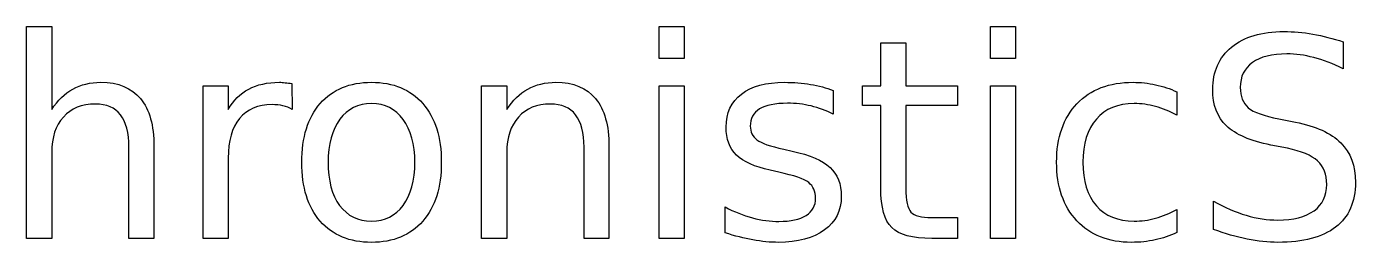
# Model space of a CAD drawing. Extents: x 0 to 212, y 9 to 288.
# Drawn here: x 47.24 to 55.32, y 111.4 to 112.71 of the extents above; entities that cross this region are included whole.
import ezdxf

# ---------------------------------------------------------------- set-up
doc = ezdxf.new("R2010")
doc.units = 0
doc.layers.add('Layer_1', color=7, linetype='CONTINUOUS')

msp = doc.modelspace()

# ---------------------------------------------------------------- linework, layer by layer
at = {"layer": 'Layer_1', "color": 3}
for p, q in [((47.244546, 111.422494), (47.244546, 112.706139)), ((47.244546, 112.706139), (47.397161, 112.706139)), ((47.397161, 112.706139), (47.397161, 112.202908)), ((51.088043, 112.706139), (51.239835, 112.706139)), ((51.088043, 112.51392), (51.088043, 112.706139)), ((51.239835, 112.706139), (51.239835, 112.51392)), ((53.100951, 112.706139), (53.252742, 112.706139)), ((53.100951, 112.51392), (53.100951, 112.706139)), ((53.252742, 112.706139), (53.252742, 112.51392)), ((52.435217, 112.346464), (52.435217, 112.608802)), ((52.435217, 112.608802), (52.587823, 112.608792)), ((52.587823, 112.608792), (52.587823, 112.346454)), ((55.245027, 112.61376), (55.245027, 112.613741)), ((55.245027, 112.613741), (55.245027, 112.451224)), ((51.239835, 112.51392), (51.088043, 112.51392)), ((53.252742, 112.51392), (53.100951, 112.51392)), ((48.316995, 111.422479), (48.316995, 112.34644)), ((48.316995, 112.34644), (48.469615, 112.34644)), ((48.469615, 112.34644), (48.469615, 112.202894)), ((48.857341, 112.360534), (48.858169, 112.20456)), ((49.340772, 112.368728), (49.340772, 112.368728)), ((50.009817, 111.422494), (50.009817, 112.346454)), ((50.009817, 112.346454), (50.162437, 112.346454)), ((50.162437, 112.346454), (50.162437, 112.202908)), ((51.088043, 112.346454), (51.239835, 112.346454)), ((51.088043, 111.422494), (51.088043, 112.346454)), ((51.239835, 112.346454), (51.239835, 111.422494)), ((52.323848, 112.228494), (52.323848, 112.346464)), ((52.323848, 112.346464), (52.435217, 112.346464)), ((52.587823, 112.346454), (52.900485, 112.346454)), ((52.900485, 112.346454), (52.900485, 112.228485)), ((53.100951, 112.346454), (53.252742, 112.346454)), ((53.100951, 111.422494), (53.100951, 112.346454)), ((53.252742, 112.346454), (53.252742, 111.422494)), ((49.340772, 112.240033), (49.340772, 112.240033)), ((52.145642, 112.319231), (52.145642, 112.175686)), ((52.145661, 112.319193), (52.145642, 112.319231)), ((54.234445, 112.311), (54.234445, 112.31098)), ((54.234445, 112.31098), (54.234445, 112.169086)), ((52.435217, 112.228494), (52.323848, 112.228494)), ((52.435217, 111.726915), (52.435217, 112.228494)), ((52.900485, 112.228485), (52.587823, 112.228485)), ((52.587823, 112.228485), (52.587823, 111.726905)), ((54.854822, 112.147616), (54.955466, 112.126989)), ((47.397161, 111.944696), (47.397161, 111.422494)), ((47.866564, 111.422494), (47.866564, 111.975221)), ((48.01836, 111.980174), (48.01836, 111.980169)), ((48.01836, 111.980169), (48.01836, 111.422494)), ((50.162437, 111.944696), (50.162437, 111.422494)), ((50.63184, 111.422494), (50.63184, 111.975221)), ((50.783632, 111.980174), (50.783632, 111.980169)), ((50.783632, 111.980169), (50.783632, 111.422494)), ((51.845375, 111.962854), (51.897351, 111.95132)), ((54.906793, 111.968626), (54.805321, 111.98844)), ((48.469615, 111.909208), (48.469615, 111.422479)), ((51.814855, 111.824233), (51.762056, 111.836629)), ((51.488993, 111.456316), (51.488993, 111.613057)), ((54.234445, 111.598201), (54.234445, 111.457958)), ((54.457189, 111.476934), (54.457189, 111.648526)), ((52.744578, 111.549552), (52.900495, 111.549552)), ((52.900495, 111.549552), (52.900495, 111.422503)), ((47.397161, 111.422494), (47.244546, 111.422494)), ((48.01836, 111.422494), (47.866564, 111.422494)), ((48.469615, 111.422479), (48.316995, 111.422479)), ((50.162437, 111.422494), (50.009817, 111.422494)), ((50.783632, 111.422494), (50.63184, 111.422494)), ((51.239835, 111.422494), (51.088043, 111.422494)), ((52.900495, 111.422503), (52.744578, 111.422503)), ((53.252742, 111.422494), (53.100951, 111.422494))]:
    msp.add_line(p, q, dxfattribs=at)
for points in [[(54.566908, 112.582412), (54.643904, 112.645108), (54.749775, 112.676456), (54.884519, 112.676456)], [(54.884519, 112.676456), (54.942266, 112.676456), (55.001113, 112.67124), (55.061059, 112.660806)], [(55.061059, 112.660806), (55.121008, 112.650373), (55.182331, 112.634691), (55.245027, 112.61376)], [(54.452241, 112.325023), (54.452241, 112.433919), (54.490463, 112.519716), (54.566908, 112.582412)], [(54.693128, 112.488329), (54.64418, 112.45313), (54.619706, 112.403082), (54.619706, 112.338184)], [(54.903491, 112.541123), (54.812745, 112.541123), (54.742625, 112.523525), (54.693128, 112.488329)], [(55.066013, 112.518869), (55.009915, 112.533705), (54.955741, 112.541123), (54.903491, 112.541123)], [(55.245027, 112.451224), (55.181779, 112.481471), (55.122107, 112.504019), (55.066013, 112.518869)], [(47.397161, 112.202908), (47.433461, 112.258458), (47.476084, 112.299981), (47.525032, 112.327478)], [(47.525032, 112.327478), (47.574529, 112.354981), (47.631451, 112.368733), (47.6958, 112.368733)], [(47.6958, 112.368733), (47.801944, 112.368733), (47.882239, 112.335734), (47.936688, 112.269735)], [(48.469615, 112.202894), (48.501522, 112.258992), (48.543045, 112.300515), (48.594184, 112.327463)], [(48.594184, 112.327463), (48.64533, 112.354967), (48.707476, 112.368718), (48.780622, 112.368718)], [(48.780622, 112.368718), (48.791087, 112.368718), (48.802637, 112.367921), (48.815272, 112.366325)], [(48.815272, 112.366325), (48.827907, 112.365368), (48.84193, 112.363438), (48.857341, 112.360534)], [(49.028937, 112.240033), (49.104284, 112.32583), (49.208229, 112.368728), (49.340772, 112.368728)], [(49.340772, 112.368728), (49.472766, 112.368728), (49.576436, 112.32583), (49.651783, 112.240033)], [(50.162437, 112.202908), (50.198733, 112.258458), (50.241356, 112.299981), (50.290303, 112.327478)], [(50.290303, 112.327478), (50.339803, 112.354981), (50.396726, 112.368733), (50.461072, 112.368733)], [(50.461072, 112.368733), (50.567218, 112.368733), (50.647514, 112.335734), (50.701959, 112.269735)], [(51.587991, 112.297781), (51.649586, 112.345079), (51.737032, 112.368728), (51.850329, 112.368728)], [(51.850329, 112.368728), (51.906423, 112.368728), (51.959221, 112.364596), (52.00872, 112.356332)], [(52.00872, 112.356332), (52.058217, 112.348069), (52.103864, 112.335689), (52.145661, 112.319193)], [(53.627273, 112.2392), (53.710319, 112.325546), (53.823891, 112.368718), (53.967987, 112.368718)], [(53.967987, 112.368718), (54.014733, 112.368718), (54.06038, 112.363773), (54.104927, 112.353882)], [(54.104927, 112.353882), (54.149475, 112.344533), (54.192648, 112.330239), (54.234445, 112.311)], [(54.53556, 112.104758), (54.480014, 112.157557), (54.452241, 112.230978), (54.452241, 112.325023)], [(54.619706, 112.338184), (54.619706, 112.283736), (54.635931, 112.242487), (54.66838, 112.214438)], [(47.936688, 112.269735), (47.991136, 112.204288), (48.01836, 112.107768), (48.01836, 111.980174)], [(48.916744, 111.883651), (48.916744, 112.035443), (48.954142, 112.154237), (49.028937, 112.240033)], [(49.340772, 112.240033), (49.259375, 112.240033), (49.195028, 112.208135), (49.14773, 112.144338)], [(49.532991, 112.143515), (49.485693, 112.20786), (49.42162, 112.240033), (49.340772, 112.240033)], [(49.651783, 112.240033), (49.72713, 112.154237), (49.764804, 112.035443), (49.764804, 111.883651)], [(50.701959, 112.269735), (50.756407, 112.204288), (50.783632, 112.107768), (50.783632, 111.980174)], [(51.495593, 112.096488), (51.495593, 112.183385), (51.526392, 112.250483), (51.587991, 112.297781)], [(51.868458, 112.241694), (51.793111, 112.241694), (51.736463, 112.230144), (51.698513, 112.207044)], [(52.011999, 112.225182), (51.965801, 112.23619), (51.917954, 112.241694), (51.868458, 112.241694)], [(53.503532, 111.883641), (53.503532, 112.034332), (53.544779, 112.152852), (53.627273, 112.2392)], [(53.974582, 112.240024), (53.876137, 112.240024), (53.799691, 112.208676), (53.745243, 112.145979)], [(54.104927, 112.221885), (54.062029, 112.233977), (54.018581, 112.240024), (53.974582, 112.240024)], [(47.468108, 112.158361), (47.42081, 112.106114), (47.397161, 112.034892), (47.397161, 111.944696)], [(47.661973, 112.236731), (47.580028, 112.236731), (47.515406, 112.210608), (47.468108, 112.158361)], [(47.815416, 112.17156), (47.781318, 112.215007), (47.73017, 112.236731), (47.661973, 112.236731)], [(47.866564, 111.975221), (47.866564, 112.062667), (47.849514, 112.128113), (47.815416, 112.17156)], [(48.736074, 112.233419), (48.650281, 112.233419), (48.584284, 112.20537), (48.538083, 112.149272)], [(48.802073, 112.226001), (48.782291, 112.230946), (48.760291, 112.233419), (48.736074, 112.233419)], [(48.858169, 112.20456), (48.841131, 112.214451), (48.822432, 112.221598), (48.802073, 112.226001)], [(50.233384, 112.158361), (50.186086, 112.106114), (50.162437, 112.034892), (50.162437, 111.944696)], [(50.427249, 112.236731), (50.345304, 112.236731), (50.280682, 112.210608), (50.233384, 112.158361)], [(50.580692, 112.17156), (50.546594, 112.215007), (50.495446, 112.236731), (50.427249, 112.236731)], [(50.63184, 111.975221), (50.63184, 112.062667), (50.614791, 112.128113), (50.580692, 112.17156)], [(51.698513, 112.207044), (51.661115, 112.183943), (51.642417, 112.149294), (51.642417, 112.103097)], [(52.145642, 112.175686), (52.102744, 112.197701), (52.058196, 112.2142), (52.011999, 112.225182)], [(54.234445, 112.169086), (54.191547, 112.192729), (54.148375, 112.210328), (54.104927, 112.221885)], [(54.66838, 112.214438), (54.701377, 112.186934), (54.763525, 112.164661), (54.854822, 112.147616)], [(48.538083, 112.149272), (48.492438, 112.093726), (48.469615, 112.013705), (48.469615, 111.909208)], [(49.14773, 112.144338), (49.100435, 112.08109), (49.076787, 111.994194), (49.076787, 111.883651)], [(49.603938, 111.883651), (49.603938, 111.993096), (49.580289, 112.079718), (49.532991, 112.143515)], [(51.558289, 111.927371), (51.516491, 111.968619), (51.495593, 112.024992), (51.495593, 112.096488)], [(51.642417, 112.103097), (51.642417, 112.067901), (51.655897, 112.040128), (51.682858, 112.019778)], [(53.745243, 112.145979), (53.690797, 112.083832), (53.663575, 111.996386), (53.663575, 111.883641)], [(54.805321, 111.98844), (54.681029, 112.013199), (54.591109, 112.051972), (54.53556, 112.104758)], [(54.955466, 112.126989), (55.079761, 112.103346), (55.171331, 112.061548), (55.230176, 112.001596)], [(51.682858, 112.019778), (51.709819, 111.999996), (51.763991, 111.981021), (51.845375, 111.962854)], [(55.230176, 112.001596), (55.289573, 111.942199), (55.319272, 111.862452), (55.319272, 111.762355)], [(51.762056, 111.836629), (51.668009, 111.856411), (51.600086, 111.886658), (51.558289, 111.927371)], [(51.897351, 111.95132), (52.005144, 111.928219), (52.08159, 111.895496), (52.12669, 111.85315)], [(55.08911, 111.891902), (55.052261, 111.926), (54.991489, 111.951575), (54.906793, 111.968626)], [(49.028937, 111.527263), (48.954142, 111.613612), (48.916744, 111.732408), (48.916744, 111.883651)], [(49.076787, 111.883651), (49.076787, 111.773104), (49.10016, 111.685933), (49.146906, 111.622136)], [(49.532991, 111.622964), (49.580289, 111.686761), (49.603938, 111.773656), (49.603938, 111.883651)], [(49.764804, 111.883651), (49.764804, 111.732408), (49.72713, 111.613612), (49.651783, 111.527263)], [(52.12669, 111.85315), (52.172338, 111.811352), (52.195163, 111.75278), (52.195163, 111.677433)], [(53.62645, 111.529733), (53.544505, 111.617179), (53.503532, 111.735148), (53.503532, 111.883641)], [(53.663575, 111.883641), (53.663575, 111.770896), (53.690797, 111.683174), (53.745243, 111.620475)], [(55.145206, 111.750012), (55.145206, 111.810507), (55.126507, 111.857803), (55.08911, 111.891902)], [(51.997172, 111.760709), (51.969668, 111.782724), (51.908896, 111.803899), (51.814855, 111.824233)], [(52.039241, 111.665841), (52.039241, 111.70709), (52.025218, 111.738712), (51.997172, 111.760709)], [(55.319272, 111.762355), (55.319272, 111.643012), (55.279124, 111.552541), (55.198828, 111.490943)], [(52.195163, 111.677433), (52.195163, 111.591636), (52.161064, 111.523714), (52.092867, 111.473665)], [(52.502039, 111.487679), (52.457491, 111.531675), (52.435217, 111.61142), (52.435217, 111.726915)], [(52.587823, 111.726905), (52.587823, 111.651558), (52.598001, 111.603161), (52.618357, 111.581713)], [(55.067659, 111.589969), (55.119357, 111.627367), (55.145206, 111.680714), (55.145206, 111.750012)], [(49.146906, 111.622136), (49.194205, 111.558888), (49.258826, 111.527263), (49.340772, 111.527263)], [(49.340772, 111.527263), (49.42162, 111.527263), (49.485693, 111.559164), (49.532991, 111.622964)], [(51.488993, 111.613057), (51.545091, 111.583894), (51.600364, 111.561895), (51.654812, 111.547058)], [(51.981498, 111.561895), (52.019993, 111.586654), (52.039241, 111.621303), (52.039241, 111.665841)], [(53.745243, 111.620475), (53.799691, 111.558328), (53.876137, 111.527254), (53.974582, 111.527254)], [(54.104927, 111.544579), (54.148375, 111.556672), (54.191547, 111.574546), (54.234445, 111.598201)], [(54.457189, 111.648526), (54.524834, 111.610576), (54.591105, 111.581977), (54.656003, 111.562728)], [(49.340772, 111.398574), (49.208229, 111.398574), (49.104284, 111.44147), (49.028937, 111.527263)], [(49.651783, 111.527263), (49.576436, 111.44147), (49.472766, 111.398574), (49.340772, 111.398574)], [(51.654812, 111.547058), (51.709257, 111.532764), (51.763154, 111.525617), (51.816501, 111.525617)], [(51.816501, 111.525617), (51.888001, 111.525617), (51.942999, 111.53771), (51.981498, 111.561895)], [(52.618357, 111.581713), (52.639256, 111.560272), (52.681329, 111.549552), (52.744578, 111.549552)], [(53.958084, 111.398564), (53.81894, 111.398564), (53.708396, 111.442287), (53.62645, 111.529733)], [(53.974582, 111.527254), (54.018581, 111.527254), (54.062029, 111.533029), (54.104927, 111.544579)], [(54.656003, 111.562728), (54.720901, 111.543488), (54.784698, 111.533868), (54.847394, 111.533868)], [(54.847394, 111.533868), (54.942539, 111.533868), (55.015961, 111.552569), (55.067659, 111.589969)], [(51.65811, 111.413434), (51.604762, 111.422783), (51.54839, 111.437077), (51.488993, 111.456316)], [(52.092867, 111.473665), (52.025219, 111.42362), (51.931998, 111.398597), (51.813204, 111.398597)], [(52.744578, 111.422503), (52.627433, 111.422503), (52.546587, 111.444229), (52.502039, 111.487679)], [(54.234445, 111.457958), (54.192099, 111.438176), (54.148102, 111.423323), (54.102453, 111.4134)], [(54.660952, 111.418364), (54.595505, 111.431573), (54.527585, 111.451096), (54.457189, 111.476934)], [(55.198828, 111.490943), (55.119081, 111.429347), (55.001936, 111.39855), (54.847394, 111.39855)], [(51.813204, 111.398597), (51.763704, 111.398597), (51.712006, 111.403543), (51.65811, 111.413434)], [(54.102453, 111.4134), (54.057357, 111.403509), (54.009234, 111.398564), (53.958084, 111.398564)], [(54.847394, 111.39855), (54.789098, 111.39855), (54.72695, 111.405154), (54.660952, 111.418364)]]:
    msp.add_open_spline(points, degree=3, dxfattribs=at)

doc.saveas('drawing.dxf')
